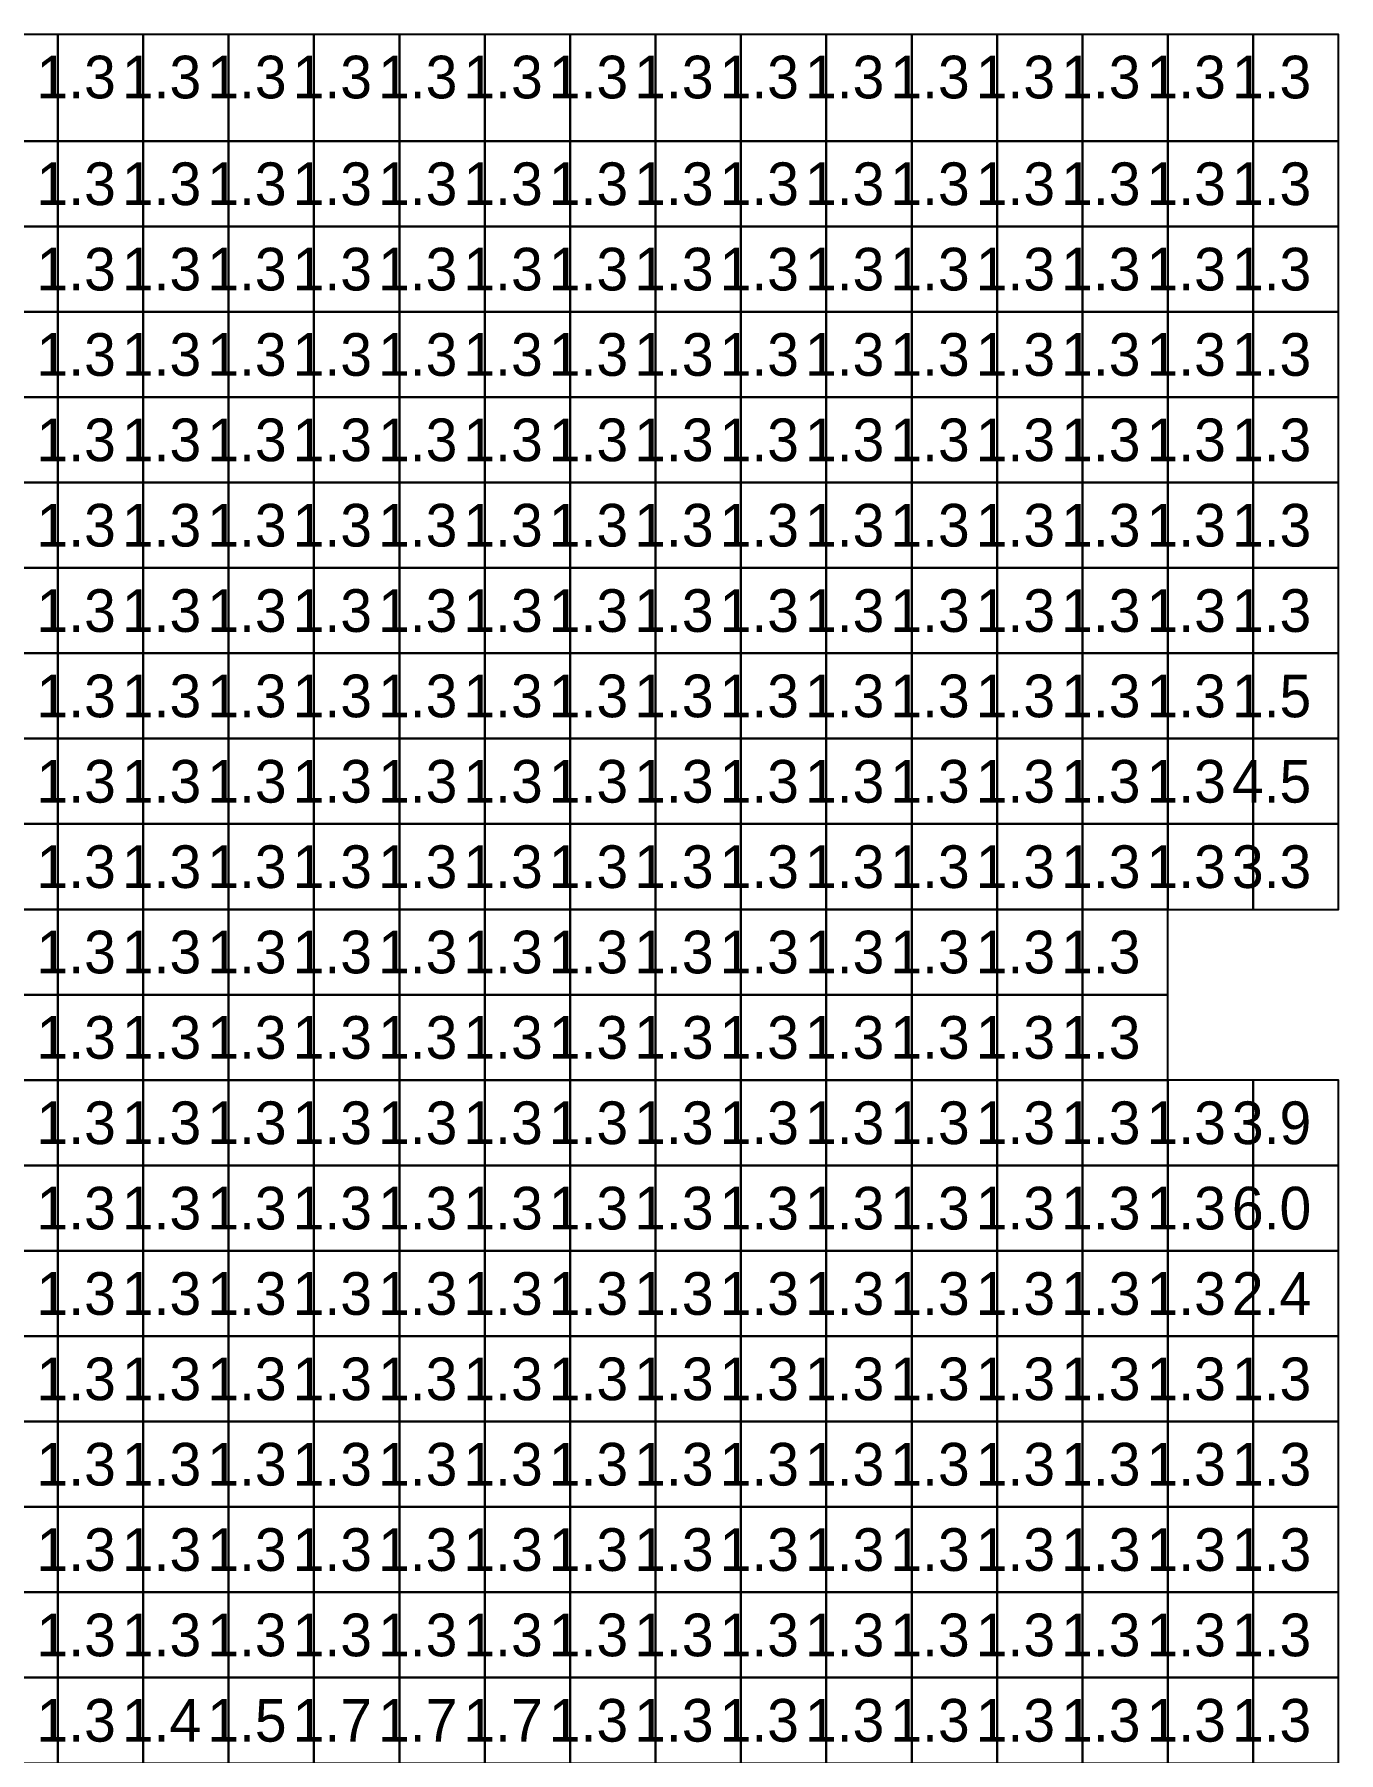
# Model space of a CAD drawing. Header units: metres. Extents: x -0.2 to 36.1, y -0.2 to 14.2.
# Drawn here: x 33.095 to 36.15, y 10.224 to 14.25 of the extents above; entities that cross this region are included whole.
import ezdxf

# ---------------------------------------------------------------- set-up
doc = ezdxf.new("R2010")
doc.units = ezdxf.units.M

msp = doc.modelspace()

# ---------------------------------------------------------------- linework, layer by layer
for points in [[(32.95, 14), (33.15, 14), (33.15, 14.25), (32.95, 14.25)], [(33.15, 14), (33.35, 14), (33.35, 14.25), (33.15, 14.25)], [(33.35, 14), (33.55, 14), (33.55, 14.25), (33.35, 14.25)], [(33.55, 14), (33.75, 14), (33.75, 14.25), (33.55, 14.25)], [(33.75, 14), (33.95, 14), (33.95, 14.25), (33.75, 14.25)], [(33.95, 14), (34.15, 14), (34.15, 14.25), (33.95, 14.25)], [(34.15, 14), (34.35, 14), (34.35, 14.25), (34.15, 14.25)], [(34.35, 14), (34.55, 14), (34.55, 14.25), (34.35, 14.25)], [(34.55, 14), (34.75, 14), (34.75, 14.25), (34.55, 14.25)], [(34.75, 14), (34.95, 14), (34.95, 14.25), (34.75, 14.25)], [(34.95, 14), (35.15, 14), (35.15, 14.25), (34.95, 14.25)], [(35.15, 14), (35.35, 14), (35.35, 14.25), (35.15, 14.25)], [(35.35, 14), (35.55, 14), (35.55, 14.25), (35.35, 14.25)], [(35.55, 14), (35.75, 14), (35.75, 14.25), (35.55, 14.25)], [(35.75, 14), (35.95, 14), (35.95, 14.25), (35.75, 14.25)], [(35.95, 14), (36.15, 14), (36.15, 14.25), (35.95, 14.25)], [(32.95, 13.8), (33.15, 13.8), (33.15, 14), (32.95, 14)], [(33.15, 13.8), (33.35, 13.8), (33.35, 14), (33.15, 14)], [(33.35, 13.8), (33.55, 13.8), (33.55, 14), (33.35, 14)], [(33.55, 13.8), (33.75, 13.8), (33.75, 14), (33.55, 14)], [(33.75, 13.8), (33.95, 13.8), (33.95, 14), (33.75, 14)], [(33.95, 13.8), (34.15, 13.8), (34.15, 14), (33.95, 14)], [(34.15, 13.8), (34.35, 13.8), (34.35, 14), (34.15, 14)], [(34.35, 13.8), (34.55, 13.8), (34.55, 14), (34.35, 14)], [(34.55, 13.8), (34.75, 13.8), (34.75, 14), (34.55, 14)], [(34.75, 13.8), (34.95, 13.8), (34.95, 14), (34.75, 14)], [(34.95, 13.8), (35.15, 13.8), (35.15, 14), (34.95, 14)], [(35.15, 13.8), (35.35, 13.8), (35.35, 14), (35.15, 14)], [(35.35, 13.8), (35.55, 13.8), (35.55, 14), (35.35, 14)], [(35.55, 13.8), (35.75, 13.8), (35.75, 14), (35.55, 14)], [(35.75, 13.8), (35.95, 13.8), (35.95, 14), (35.75, 14)], [(35.95, 13.8), (36.15, 13.8), (36.15, 14), (35.95, 14)], [(32.95, 13.6), (33.15, 13.6), (33.15, 13.8), (32.95, 13.8)], [(33.15, 13.6), (33.35, 13.6), (33.35, 13.8), (33.15, 13.8)], [(33.35, 13.6), (33.55, 13.6), (33.55, 13.8), (33.35, 13.8)], [(33.55, 13.6), (33.75, 13.6), (33.75, 13.8), (33.55, 13.8)], [(33.75, 13.6), (33.95, 13.6), (33.95, 13.8), (33.75, 13.8)], [(33.95, 13.6), (34.15, 13.6), (34.15, 13.8), (33.95, 13.8)], [(34.15, 13.6), (34.35, 13.6), (34.35, 13.8), (34.15, 13.8)], [(34.35, 13.6), (34.55, 13.6), (34.55, 13.8), (34.35, 13.8)], [(34.55, 13.6), (34.75, 13.6), (34.75, 13.8), (34.55, 13.8)], [(34.75, 13.6), (34.95, 13.6), (34.95, 13.8), (34.75, 13.8)], [(34.95, 13.6), (35.15, 13.6), (35.15, 13.8), (34.95, 13.8)], [(35.15, 13.6), (35.35, 13.6), (35.35, 13.8), (35.15, 13.8)], [(35.35, 13.6), (35.55, 13.6), (35.55, 13.8), (35.35, 13.8)], [(35.55, 13.6), (35.75, 13.6), (35.75, 13.8), (35.55, 13.8)], [(35.75, 13.6), (35.95, 13.6), (35.95, 13.8), (35.75, 13.8)], [(35.95, 13.6), (36.15, 13.6), (36.15, 13.8), (35.95, 13.8)], [(32.95, 13.4), (33.15, 13.4), (33.15, 13.6), (32.95, 13.6)], [(33.15, 13.4), (33.35, 13.4), (33.35, 13.6), (33.15, 13.6)], [(33.35, 13.4), (33.55, 13.4), (33.55, 13.6), (33.35, 13.6)], [(33.55, 13.4), (33.75, 13.4), (33.75, 13.6), (33.55, 13.6)], [(33.75, 13.4), (33.95, 13.4), (33.95, 13.6), (33.75, 13.6)], [(33.95, 13.4), (34.15, 13.4), (34.15, 13.6), (33.95, 13.6)], [(34.15, 13.4), (34.35, 13.4), (34.35, 13.6), (34.15, 13.6)], [(34.35, 13.4), (34.55, 13.4), (34.55, 13.6), (34.35, 13.6)], [(34.55, 13.4), (34.75, 13.4), (34.75, 13.6), (34.55, 13.6)], [(34.75, 13.4), (34.95, 13.4), (34.95, 13.6), (34.75, 13.6)], [(34.95, 13.4), (35.15, 13.4), (35.15, 13.6), (34.95, 13.6)], [(35.15, 13.4), (35.35, 13.4), (35.35, 13.6), (35.15, 13.6)], [(35.35, 13.4), (35.55, 13.4), (35.55, 13.6), (35.35, 13.6)], [(35.55, 13.4), (35.75, 13.4), (35.75, 13.6), (35.55, 13.6)], [(35.75, 13.4), (35.95, 13.4), (35.95, 13.6), (35.75, 13.6)], [(35.95, 13.4), (36.15, 13.4), (36.15, 13.6), (35.95, 13.6)], [(32.95, 13.2), (33.15, 13.2), (33.15, 13.4), (32.95, 13.4)], [(33.15, 13.2), (33.35, 13.2), (33.35, 13.4), (33.15, 13.4)], [(33.35, 13.2), (33.55, 13.2), (33.55, 13.4), (33.35, 13.4)], [(33.55, 13.2), (33.75, 13.2), (33.75, 13.4), (33.55, 13.4)], [(33.75, 13.2), (33.95, 13.2), (33.95, 13.4), (33.75, 13.4)], [(33.95, 13.2), (34.15, 13.2), (34.15, 13.4), (33.95, 13.4)], [(34.15, 13.2), (34.35, 13.2), (34.35, 13.4), (34.15, 13.4)], [(34.35, 13.2), (34.55, 13.2), (34.55, 13.4), (34.35, 13.4)], [(34.55, 13.2), (34.75, 13.2), (34.75, 13.4), (34.55, 13.4)], [(34.75, 13.2), (34.95, 13.2), (34.95, 13.4), (34.75, 13.4)], [(34.95, 13.2), (35.15, 13.2), (35.15, 13.4), (34.95, 13.4)], [(35.15, 13.2), (35.35, 13.2), (35.35, 13.4), (35.15, 13.4)], [(35.35, 13.2), (35.55, 13.2), (35.55, 13.4), (35.35, 13.4)], [(35.55, 13.2), (35.75, 13.2), (35.75, 13.4), (35.55, 13.4)], [(35.75, 13.2), (35.95, 13.2), (35.95, 13.4), (35.75, 13.4)], [(35.95, 13.2), (36.15, 13.2), (36.15, 13.4), (35.95, 13.4)], [(32.95, 13), (33.15, 13), (33.15, 13.2), (32.95, 13.2)], [(33.15, 13), (33.35, 13), (33.35, 13.2), (33.15, 13.2)], [(33.35, 13), (33.55, 13), (33.55, 13.2), (33.35, 13.2)], [(33.55, 13), (33.75, 13), (33.75, 13.2), (33.55, 13.2)], [(33.75, 13), (33.95, 13), (33.95, 13.2), (33.75, 13.2)], [(33.95, 13), (34.15, 13), (34.15, 13.2), (33.95, 13.2)], [(34.15, 13), (34.35, 13), (34.35, 13.2), (34.15, 13.2)], [(34.35, 13), (34.55, 13), (34.55, 13.2), (34.35, 13.2)], [(34.55, 13), (34.75, 13), (34.75, 13.2), (34.55, 13.2)], [(34.75, 13), (34.95, 13), (34.95, 13.2), (34.75, 13.2)], [(34.95, 13), (35.15, 13), (35.15, 13.2), (34.95, 13.2)], [(35.15, 13), (35.35, 13), (35.35, 13.2), (35.15, 13.2)], [(35.35, 13), (35.55, 13), (35.55, 13.2), (35.35, 13.2)], [(35.55, 13), (35.75, 13), (35.75, 13.2), (35.55, 13.2)], [(35.75, 13), (35.95, 13), (35.95, 13.2), (35.75, 13.2)], [(35.95, 13), (36.15, 13), (36.15, 13.2), (35.95, 13.2)], [(32.95, 12.8), (33.15, 12.8), (33.15, 13), (32.95, 13)], [(33.15, 12.8), (33.35, 12.8), (33.35, 13), (33.15, 13)], [(33.35, 12.8), (33.55, 12.8), (33.55, 13), (33.35, 13)], [(33.55, 12.8), (33.75, 12.8), (33.75, 13), (33.55, 13)], [(33.75, 12.8), (33.95, 12.8), (33.95, 13), (33.75, 13)], [(33.95, 12.8), (34.15, 12.8), (34.15, 13), (33.95, 13)], [(34.15, 12.8), (34.35, 12.8), (34.35, 13), (34.15, 13)], [(34.35, 12.8), (34.55, 12.8), (34.55, 13), (34.35, 13)], [(34.55, 12.8), (34.75, 12.8), (34.75, 13), (34.55, 13)], [(34.75, 12.8), (34.95, 12.8), (34.95, 13), (34.75, 13)], [(34.95, 12.8), (35.15, 12.8), (35.15, 13), (34.95, 13)], [(35.15, 12.8), (35.35, 12.8), (35.35, 13), (35.15, 13)], [(35.35, 12.8), (35.55, 12.8), (35.55, 13), (35.35, 13)], [(35.55, 12.8), (35.75, 12.8), (35.75, 13), (35.55, 13)], [(35.75, 12.8), (35.95, 12.8), (35.95, 13), (35.75, 13)], [(35.95, 12.8), (36.15, 12.8), (36.15, 13), (35.95, 13)], [(32.95, 12.6), (33.15, 12.6), (33.15, 12.8), (32.95, 12.8)], [(33.15, 12.6), (33.35, 12.6), (33.35, 12.8), (33.15, 12.8)], [(33.35, 12.6), (33.55, 12.6), (33.55, 12.8), (33.35, 12.8)], [(33.55, 12.6), (33.75, 12.6), (33.75, 12.8), (33.55, 12.8)], [(33.75, 12.6), (33.95, 12.6), (33.95, 12.8), (33.75, 12.8)], [(33.95, 12.6), (34.15, 12.6), (34.15, 12.8), (33.95, 12.8)], [(34.15, 12.6), (34.35, 12.6), (34.35, 12.8), (34.15, 12.8)], [(34.35, 12.6), (34.55, 12.6), (34.55, 12.8), (34.35, 12.8)], [(34.55, 12.6), (34.75, 12.6), (34.75, 12.8), (34.55, 12.8)], [(34.75, 12.6), (34.95, 12.6), (34.95, 12.8), (34.75, 12.8)], [(34.95, 12.6), (35.15, 12.6), (35.15, 12.8), (34.95, 12.8)], [(35.15, 12.6), (35.35, 12.6), (35.35, 12.8), (35.15, 12.8)], [(35.35, 12.6), (35.55, 12.6), (35.55, 12.8), (35.35, 12.8)], [(35.55, 12.6), (35.75, 12.6), (35.75, 12.8), (35.55, 12.8)], [(35.75, 12.6), (35.95, 12.6), (35.95, 12.8), (35.75, 12.8)], [(35.95, 12.6), (36.15, 12.6), (36.15, 12.8), (35.95, 12.8)], [(32.95, 12.4), (33.15, 12.4), (33.15, 12.6), (32.95, 12.6)], [(33.15, 12.4), (33.35, 12.4), (33.35, 12.6), (33.15, 12.6)], [(33.35, 12.4), (33.55, 12.4), (33.55, 12.6), (33.35, 12.6)], [(33.55, 12.4), (33.75, 12.4), (33.75, 12.6), (33.55, 12.6)], [(33.75, 12.4), (33.95, 12.4), (33.95, 12.6), (33.75, 12.6)], [(33.95, 12.4), (34.15, 12.4), (34.15, 12.6), (33.95, 12.6)], [(34.15, 12.4), (34.35, 12.4), (34.35, 12.6), (34.15, 12.6)], [(34.35, 12.4), (34.55, 12.4), (34.55, 12.6), (34.35, 12.6)], [(34.55, 12.4), (34.75, 12.4), (34.75, 12.6), (34.55, 12.6)], [(34.75, 12.4), (34.95, 12.4), (34.95, 12.6), (34.75, 12.6)], [(34.95, 12.4), (35.15, 12.4), (35.15, 12.6), (34.95, 12.6)], [(35.15, 12.4), (35.35, 12.4), (35.35, 12.6), (35.15, 12.6)], [(35.35, 12.4), (35.55, 12.4), (35.55, 12.6), (35.35, 12.6)], [(35.55, 12.4), (35.75, 12.4), (35.75, 12.6), (35.55, 12.6)], [(35.75, 12.4), (35.95, 12.4), (35.95, 12.6), (35.75, 12.6)], [(35.95, 12.4), (36.15, 12.4), (36.15, 12.6), (35.95, 12.6)], [(32.95, 12.2), (33.15, 12.2), (33.15, 12.4), (32.95, 12.4)], [(33.15, 12.2), (33.35, 12.2), (33.35, 12.4), (33.15, 12.4)], [(33.35, 12.2), (33.55, 12.2), (33.55, 12.4), (33.35, 12.4)], [(33.55, 12.2), (33.75, 12.2), (33.75, 12.4), (33.55, 12.4)], [(33.75, 12.2), (33.95, 12.2), (33.95, 12.4), (33.75, 12.4)], [(33.95, 12.2), (34.15, 12.2), (34.15, 12.4), (33.95, 12.4)], [(34.15, 12.2), (34.35, 12.2), (34.35, 12.4), (34.15, 12.4)], [(34.35, 12.2), (34.55, 12.2), (34.55, 12.4), (34.35, 12.4)], [(34.55, 12.2), (34.75, 12.2), (34.75, 12.4), (34.55, 12.4)], [(34.75, 12.2), (34.95, 12.2), (34.95, 12.4), (34.75, 12.4)], [(34.95, 12.2), (35.15, 12.2), (35.15, 12.4), (34.95, 12.4)], [(35.15, 12.2), (35.35, 12.2), (35.35, 12.4), (35.15, 12.4)], [(35.35, 12.2), (35.55, 12.2), (35.55, 12.4), (35.35, 12.4)], [(35.55, 12.2), (35.75, 12.2), (35.75, 12.4), (35.55, 12.4)], [(35.75, 12.2), (35.95, 12.2), (35.95, 12.4), (35.75, 12.4)], [(35.95, 12.2), (36.15, 12.2), (36.15, 12.4), (35.95, 12.4)], [(32.95, 12), (33.15, 12), (33.15, 12.2), (32.95, 12.2)], [(33.15, 12), (33.35, 12), (33.35, 12.2), (33.15, 12.2)], [(33.35, 12), (33.55, 12), (33.55, 12.2), (33.35, 12.2)], [(33.55, 12), (33.75, 12), (33.75, 12.2), (33.55, 12.2)], [(33.75, 12), (33.95, 12), (33.95, 12.2), (33.75, 12.2)], [(33.95, 12), (34.15, 12), (34.15, 12.2), (33.95, 12.2)], [(34.15, 12), (34.35, 12), (34.35, 12.2), (34.15, 12.2)], [(34.35, 12), (34.55, 12), (34.55, 12.2), (34.35, 12.2)], [(34.55, 12), (34.75, 12), (34.75, 12.2), (34.55, 12.2)], [(34.75, 12), (34.95, 12), (34.95, 12.2), (34.75, 12.2)], [(34.95, 12), (35.15, 12), (35.15, 12.2), (34.95, 12.2)], [(35.15, 12), (35.35, 12), (35.35, 12.2), (35.15, 12.2)], [(35.35, 12), (35.55, 12), (35.55, 12.2), (35.35, 12.2)], [(35.55, 12), (35.75, 12), (35.75, 12.2), (35.55, 12.2)], [(32.95, 11.8), (33.15, 11.8), (33.15, 12), (32.95, 12)], [(33.15, 11.8), (33.35, 11.8), (33.35, 12), (33.15, 12)], [(33.35, 11.8), (33.55, 11.8), (33.55, 12), (33.35, 12)], [(33.55, 11.8), (33.75, 11.8), (33.75, 12), (33.55, 12)], [(33.75, 11.8), (33.95, 11.8), (33.95, 12), (33.75, 12)], [(33.95, 11.8), (34.15, 11.8), (34.15, 12), (33.95, 12)], [(34.15, 11.8), (34.35, 11.8), (34.35, 12), (34.15, 12)], [(34.35, 11.8), (34.55, 11.8), (34.55, 12), (34.35, 12)], [(34.55, 11.8), (34.75, 11.8), (34.75, 12), (34.55, 12)], [(34.75, 11.8), (34.95, 11.8), (34.95, 12), (34.75, 12)], [(34.95, 11.8), (35.15, 11.8), (35.15, 12), (34.95, 12)], [(35.15, 11.8), (35.35, 11.8), (35.35, 12), (35.15, 12)], [(35.35, 11.8), (35.55, 11.8), (35.55, 12), (35.35, 12)], [(35.55, 11.8), (35.75, 11.8), (35.75, 12), (35.55, 12)], [(32.95, 11.6), (33.15, 11.6), (33.15, 11.8), (32.95, 11.8)], [(33.15, 11.6), (33.35, 11.6), (33.35, 11.8), (33.15, 11.8)], [(33.35, 11.6), (33.55, 11.6), (33.55, 11.8), (33.35, 11.8)], [(33.55, 11.6), (33.75, 11.6), (33.75, 11.8), (33.55, 11.8)], [(33.75, 11.6), (33.95, 11.6), (33.95, 11.8), (33.75, 11.8)], [(33.95, 11.6), (34.15, 11.6), (34.15, 11.8), (33.95, 11.8)], [(34.15, 11.6), (34.35, 11.6), (34.35, 11.8), (34.15, 11.8)], [(34.35, 11.6), (34.55, 11.6), (34.55, 11.8), (34.35, 11.8)], [(34.55, 11.6), (34.75, 11.6), (34.75, 11.8), (34.55, 11.8)], [(34.75, 11.6), (34.95, 11.6), (34.95, 11.8), (34.75, 11.8)], [(34.95, 11.6), (35.15, 11.6), (35.15, 11.8), (34.95, 11.8)], [(35.15, 11.6), (35.35, 11.6), (35.35, 11.8), (35.15, 11.8)], [(35.35, 11.6), (35.55, 11.6), (35.55, 11.8), (35.35, 11.8)], [(35.55, 11.6), (35.75, 11.6), (35.75, 11.8), (35.55, 11.8)], [(35.75, 11.6), (35.95, 11.6), (35.95, 11.8), (35.75, 11.8)], [(35.95, 11.6), (36.15, 11.6), (36.15, 11.8), (35.95, 11.8)], [(32.95, 11.4), (33.15, 11.4), (33.15, 11.6), (32.95, 11.6)], [(33.15, 11.4), (33.35, 11.4), (33.35, 11.6), (33.15, 11.6)], [(33.35, 11.4), (33.55, 11.4), (33.55, 11.6), (33.35, 11.6)], [(33.55, 11.4), (33.75, 11.4), (33.75, 11.6), (33.55, 11.6)], [(33.75, 11.4), (33.95, 11.4), (33.95, 11.6), (33.75, 11.6)], [(33.95, 11.4), (34.15, 11.4), (34.15, 11.6), (33.95, 11.6)], [(34.15, 11.4), (34.35, 11.4), (34.35, 11.6), (34.15, 11.6)], [(34.35, 11.4), (34.55, 11.4), (34.55, 11.6), (34.35, 11.6)], [(34.55, 11.4), (34.75, 11.4), (34.75, 11.6), (34.55, 11.6)], [(34.75, 11.4), (34.95, 11.4), (34.95, 11.6), (34.75, 11.6)], [(34.95, 11.4), (35.15, 11.4), (35.15, 11.6), (34.95, 11.6)], [(35.15, 11.4), (35.35, 11.4), (35.35, 11.6), (35.15, 11.6)], [(35.35, 11.4), (35.55, 11.4), (35.55, 11.6), (35.35, 11.6)], [(35.55, 11.4), (35.75, 11.4), (35.75, 11.6), (35.55, 11.6)], [(35.75, 11.4), (35.95, 11.4), (35.95, 11.6), (35.75, 11.6)], [(35.95, 11.4), (36.15, 11.4), (36.15, 11.6), (35.95, 11.6)], [(32.95, 11.2), (33.15, 11.2), (33.15, 11.4), (32.95, 11.4)], [(33.15, 11.2), (33.35, 11.2), (33.35, 11.4), (33.15, 11.4)], [(33.35, 11.2), (33.55, 11.2), (33.55, 11.4), (33.35, 11.4)], [(33.55, 11.2), (33.75, 11.2), (33.75, 11.4), (33.55, 11.4)], [(33.75, 11.2), (33.95, 11.2), (33.95, 11.4), (33.75, 11.4)], [(33.95, 11.2), (34.15, 11.2), (34.15, 11.4), (33.95, 11.4)], [(34.15, 11.2), (34.35, 11.2), (34.35, 11.4), (34.15, 11.4)], [(34.35, 11.2), (34.55, 11.2), (34.55, 11.4), (34.35, 11.4)], [(34.55, 11.2), (34.75, 11.2), (34.75, 11.4), (34.55, 11.4)], [(34.75, 11.2), (34.95, 11.2), (34.95, 11.4), (34.75, 11.4)], [(34.95, 11.2), (35.15, 11.2), (35.15, 11.4), (34.95, 11.4)], [(35.15, 11.2), (35.35, 11.2), (35.35, 11.4), (35.15, 11.4)], [(35.35, 11.2), (35.55, 11.2), (35.55, 11.4), (35.35, 11.4)], [(35.55, 11.2), (35.75, 11.2), (35.75, 11.4), (35.55, 11.4)], [(35.75, 11.2), (35.95, 11.2), (35.95, 11.4), (35.75, 11.4)], [(35.95, 11.2), (36.15, 11.2), (36.15, 11.4), (35.95, 11.4)], [(32.95, 11), (33.15, 11), (33.15, 11.2), (32.95, 11.2)], [(33.15, 11), (33.35, 11), (33.35, 11.2), (33.15, 11.2)], [(33.35, 11), (33.55, 11), (33.55, 11.2), (33.35, 11.2)], [(33.55, 11), (33.75, 11), (33.75, 11.2), (33.55, 11.2)], [(33.75, 11), (33.95, 11), (33.95, 11.2), (33.75, 11.2)], [(33.95, 11), (34.15, 11), (34.15, 11.2), (33.95, 11.2)], [(34.15, 11), (34.35, 11), (34.35, 11.2), (34.15, 11.2)], [(34.35, 11), (34.55, 11), (34.55, 11.2), (34.35, 11.2)], [(34.55, 11), (34.75, 11), (34.75, 11.2), (34.55, 11.2)], [(34.75, 11), (34.95, 11), (34.95, 11.2), (34.75, 11.2)], [(34.95, 11), (35.15, 11), (35.15, 11.2), (34.95, 11.2)], [(35.15, 11), (35.35, 11), (35.35, 11.2), (35.15, 11.2)], [(35.35, 11), (35.55, 11), (35.55, 11.2), (35.35, 11.2)], [(35.55, 11), (35.75, 11), (35.75, 11.2), (35.55, 11.2)], [(35.75, 11), (35.95, 11), (35.95, 11.2), (35.75, 11.2)], [(35.95, 11), (36.15, 11), (36.15, 11.2), (35.95, 11.2)], [(32.95, 10.8), (33.15, 10.8), (33.15, 11), (32.95, 11)], [(33.15, 10.8), (33.35, 10.8), (33.35, 11), (33.15, 11)], [(33.35, 10.8), (33.55, 10.8), (33.55, 11), (33.35, 11)], [(33.55, 10.8), (33.75, 10.8), (33.75, 11), (33.55, 11)], [(33.75, 10.8), (33.95, 10.8), (33.95, 11), (33.75, 11)], [(33.95, 10.8), (34.15, 10.8), (34.15, 11), (33.95, 11)], [(34.15, 10.8), (34.35, 10.8), (34.35, 11), (34.15, 11)], [(34.35, 10.8), (34.55, 10.8), (34.55, 11), (34.35, 11)], [(34.55, 10.8), (34.75, 10.8), (34.75, 11), (34.55, 11)], [(34.75, 10.8), (34.95, 10.8), (34.95, 11), (34.75, 11)], [(34.95, 10.8), (35.15, 10.8), (35.15, 11), (34.95, 11)], [(35.15, 10.8), (35.35, 10.8), (35.35, 11), (35.15, 11)], [(35.35, 10.8), (35.55, 10.8), (35.55, 11), (35.35, 11)], [(35.55, 10.8), (35.75, 10.8), (35.75, 11), (35.55, 11)], [(35.75, 10.8), (35.95, 10.8), (35.95, 11), (35.75, 11)], [(35.95, 10.8), (36.15, 10.8), (36.15, 11), (35.95, 11)], [(32.95, 10.6), (33.15, 10.6), (33.15, 10.8), (32.95, 10.8)], [(33.15, 10.6), (33.35, 10.6), (33.35, 10.8), (33.15, 10.8)], [(33.35, 10.6), (33.55, 10.6), (33.55, 10.8), (33.35, 10.8)], [(33.55, 10.6), (33.75, 10.6), (33.75, 10.8), (33.55, 10.8)], [(33.75, 10.6), (33.95, 10.6), (33.95, 10.8), (33.75, 10.8)], [(33.95, 10.6), (34.15, 10.6), (34.15, 10.8), (33.95, 10.8)], [(34.15, 10.6), (34.35, 10.6), (34.35, 10.8), (34.15, 10.8)], [(34.35, 10.6), (34.55, 10.6), (34.55, 10.8), (34.35, 10.8)], [(34.55, 10.6), (34.75, 10.6), (34.75, 10.8), (34.55, 10.8)], [(34.75, 10.6), (34.95, 10.6), (34.95, 10.8), (34.75, 10.8)], [(34.95, 10.6), (35.15, 10.6), (35.15, 10.8), (34.95, 10.8)], [(35.15, 10.6), (35.35, 10.6), (35.35, 10.8), (35.15, 10.8)], [(35.35, 10.6), (35.55, 10.6), (35.55, 10.8), (35.35, 10.8)], [(35.55, 10.6), (35.75, 10.6), (35.75, 10.8), (35.55, 10.8)], [(35.75, 10.6), (35.95, 10.6), (35.95, 10.8), (35.75, 10.8)], [(35.95, 10.6), (36.15, 10.6), (36.15, 10.8), (35.95, 10.8)], [(32.95, 10.4), (33.15, 10.4), (33.15, 10.6), (32.95, 10.6)], [(33.15, 10.4), (33.35, 10.4), (33.35, 10.6), (33.15, 10.6)], [(33.35, 10.4), (33.55, 10.4), (33.55, 10.6), (33.35, 10.6)], [(33.55, 10.4), (33.75, 10.4), (33.75, 10.6), (33.55, 10.6)], [(33.75, 10.4), (33.95, 10.4), (33.95, 10.6), (33.75, 10.6)], [(33.95, 10.4), (34.15, 10.4), (34.15, 10.6), (33.95, 10.6)], [(34.15, 10.4), (34.35, 10.4), (34.35, 10.6), (34.15, 10.6)], [(34.35, 10.4), (34.55, 10.4), (34.55, 10.6), (34.35, 10.6)], [(34.55, 10.4), (34.75, 10.4), (34.75, 10.6), (34.55, 10.6)], [(34.75, 10.4), (34.95, 10.4), (34.95, 10.6), (34.75, 10.6)], [(34.95, 10.4), (35.15, 10.4), (35.15, 10.6), (34.95, 10.6)], [(35.15, 10.4), (35.35, 10.4), (35.35, 10.6), (35.15, 10.6)], [(35.35, 10.4), (35.55, 10.4), (35.55, 10.6), (35.35, 10.6)], [(35.55, 10.4), (35.75, 10.4), (35.75, 10.6), (35.55, 10.6)], [(35.75, 10.4), (35.95, 10.4), (35.95, 10.6), (35.75, 10.6)], [(35.95, 10.4), (36.15, 10.4), (36.15, 10.6), (35.95, 10.6)], [(32.95, 10.2), (33.15, 10.2), (33.15, 10.4), (32.95, 10.4)], [(33.15, 10.2), (33.35, 10.2), (33.35, 10.4), (33.15, 10.4)], [(33.35, 10.2), (33.55, 10.2), (33.55, 10.4), (33.35, 10.4)], [(33.55, 10.2), (33.75, 10.2), (33.75, 10.4), (33.55, 10.4)], [(33.75, 10.2), (33.95, 10.2), (33.95, 10.4), (33.75, 10.4)], [(33.95, 10.2), (34.15, 10.2), (34.15, 10.4), (33.95, 10.4)], [(34.15, 10.2), (34.35, 10.2), (34.35, 10.4), (34.15, 10.4)], [(34.35, 10.2), (34.55, 10.2), (34.55, 10.4), (34.35, 10.4)], [(34.55, 10.2), (34.75, 10.2), (34.75, 10.4), (34.55, 10.4)], [(34.75, 10.2), (34.95, 10.2), (34.95, 10.4), (34.75, 10.4)], [(34.95, 10.2), (35.15, 10.2), (35.15, 10.4), (34.95, 10.4)], [(35.15, 10.2), (35.35, 10.2), (35.35, 10.4), (35.15, 10.4)], [(35.35, 10.2), (35.55, 10.2), (35.55, 10.4), (35.35, 10.4)], [(35.55, 10.2), (35.75, 10.2), (35.75, 10.4), (35.55, 10.4)], [(35.75, 10.2), (35.95, 10.2), (35.95, 10.4), (35.75, 10.4)], [(35.95, 10.2), (36.15, 10.2), (36.15, 10.4), (35.95, 10.4)]]:
    msp.add_3dface(points)

# ---------------------------------------------------------------- texts
at = {"layer": 'TEXT_LAYER'}
for s, p in [('1.3', (33.1, 14.1)), ('1.3', (33.3, 14.1)), ('1.3', (33.5, 14.1)), ('1.3', (33.7, 14.1)), ('1.3', (33.9, 14.1)), ('1.3', (34.1, 14.1)), ('1.3', (34.3, 14.1)), ('1.3', (34.5, 14.1)), ('1.3', (34.7, 14.1)), ('1.3', (34.9, 14.1)), ('1.3', (35.1, 14.1)), ('1.3', (35.3, 14.1)), ('1.3', (35.5, 14.1)), ('1.3', (35.7, 14.1)), ('1.3', (35.9, 14.1)), ('1.3', (33.1, 13.85)), ('1.3', (33.3, 13.85)), ('1.3', (33.5, 13.85)), ('1.3', (33.7, 13.85)), ('1.3', (33.9, 13.85)), ('1.3', (34.1, 13.85)), ('1.3', (34.3, 13.85)), ('1.3', (34.5, 13.85)), ('1.3', (34.7, 13.85)), ('1.3', (34.9, 13.85)), ('1.3', (35.1, 13.85)), ('1.3', (35.3, 13.85)), ('1.3', (35.5, 13.85)), ('1.3', (35.7, 13.85)), ('1.3', (35.9, 13.85)), ('1.3', (33.1, 13.65)), ('1.3', (33.3, 13.65)), ('1.3', (33.5, 13.65)), ('1.3', (33.7, 13.65)), ('1.3', (33.9, 13.65)), ('1.3', (34.1, 13.65)), ('1.3', (34.3, 13.65)), ('1.3', (34.5, 13.65)), ('1.3', (34.7, 13.65)), ('1.3', (34.9, 13.65)), ('1.3', (35.1, 13.65)), ('1.3', (35.3, 13.65)), ('1.3', (35.5, 13.65)), ('1.3', (35.7, 13.65)), ('1.3', (35.9, 13.65)), ('1.3', (33.1, 13.45)), ('1.3', (33.3, 13.45)), ('1.3', (33.5, 13.45)), ('1.3', (33.7, 13.45)), ('1.3', (33.9, 13.45)), ('1.3', (34.1, 13.45)), ('1.3', (34.3, 13.45)), ('1.3', (34.5, 13.45)), ('1.3', (34.7, 13.45)), ('1.3', (34.9, 13.45)), ('1.3', (35.1, 13.45)), ('1.3', (35.3, 13.45)), ('1.3', (35.5, 13.45)), ('1.3', (35.7, 13.45)), ('1.3', (35.9, 13.45)), ('1.3', (33.1, 13.25)), ('1.3', (33.3, 13.25)), ('1.3', (33.5, 13.25)), ('1.3', (33.7, 13.25)), ('1.3', (33.9, 13.25)), ('1.3', (34.1, 13.25)), ('1.3', (34.3, 13.25)), ('1.3', (34.5, 13.25)), ('1.3', (34.7, 13.25)), ('1.3', (34.9, 13.25)), ('1.3', (35.1, 13.25)), ('1.3', (35.3, 13.25)), ('1.3', (35.5, 13.25)), ('1.3', (35.7, 13.25)), ('1.3', (35.9, 13.25)), ('1.3', (33.1, 13.05)), ('1.3', (33.3, 13.05)), ('1.3', (33.5, 13.05)), ('1.3', (33.7, 13.05)), ('1.3', (33.9, 13.05)), ('1.3', (34.1, 13.05)), ('1.3', (34.3, 13.05)), ('1.3', (34.5, 13.05)), ('1.3', (34.7, 13.05)), ('1.3', (34.9, 13.05)), ('1.3', (35.1, 13.05)), ('1.3', (35.3, 13.05)), ('1.3', (35.5, 13.05)), ('1.3', (35.7, 13.05)), ('1.3', (35.9, 13.05)), ('1.3', (33.1, 12.85)), ('1.3', (33.3, 12.85)), ('1.3', (33.5, 12.85)), ('1.3', (33.7, 12.85)), ('1.3', (33.9, 12.85)), ('1.3', (34.1, 12.85)), ('1.3', (34.3, 12.85)), ('1.3', (34.5, 12.85)), ('1.3', (34.7, 12.85)), ('1.3', (34.9, 12.85)), ('1.3', (35.1, 12.85)), ('1.3', (35.3, 12.85)), ('1.3', (35.5, 12.85)), ('1.3', (35.7, 12.85)), ('1.3', (35.9, 12.85)), ('1.3', (33.1, 12.65)), ('1.3', (33.3, 12.65)), ('1.3', (33.5, 12.65)), ('1.3', (33.7, 12.65)), ('1.3', (33.9, 12.65)), ('1.3', (34.1, 12.65)), ('1.3', (34.3, 12.65)), ('1.3', (34.5, 12.65)), ('1.3', (34.7, 12.65)), ('1.3', (34.9, 12.65)), ('1.3', (35.1, 12.65)), ('1.3', (35.3, 12.65)), ('1.3', (35.5, 12.65)), ('1.3', (35.7, 12.65)), ('1.5', (35.9, 12.65)), ('1.3', (33.1, 12.45)), ('1.3', (33.3, 12.45)), ('1.3', (33.5, 12.45)), ('1.3', (33.7, 12.45)), ('1.3', (33.9, 12.45)), ('1.3', (34.1, 12.45)), ('1.3', (34.3, 12.45)), ('1.3', (34.5, 12.45)), ('1.3', (34.7, 12.45)), ('1.3', (34.9, 12.45)), ('1.3', (35.1, 12.45)), ('1.3', (35.3, 12.45)), ('1.3', (35.5, 12.45)), ('1.3', (35.7, 12.45)), ('4.5', (35.9, 12.45)), ('1.3', (33.1, 12.25)), ('1.3', (33.3, 12.25)), ('1.3', (33.5, 12.25)), ('1.3', (33.7, 12.25)), ('1.3', (33.9, 12.25)), ('1.3', (34.1, 12.25)), ('1.3', (34.3, 12.25)), ('1.3', (34.5, 12.25)), ('1.3', (34.7, 12.25)), ('1.3', (34.9, 12.25)), ('1.3', (35.1, 12.25)), ('1.3', (35.3, 12.25)), ('1.3', (35.5, 12.25)), ('1.3', (35.7, 12.25)), ('3.3', (35.9, 12.25)), ('1.3', (33.1, 12.05)), ('1.3', (33.3, 12.05)), ('1.3', (33.5, 12.05)), ('1.3', (33.7, 12.05)), ('1.3', (33.9, 12.05)), ('1.3', (34.1, 12.05)), ('1.3', (34.3, 12.05)), ('1.3', (34.5, 12.05)), ('1.3', (34.7, 12.05)), ('1.3', (34.9, 12.05)), ('1.3', (35.1, 12.05)), ('1.3', (35.3, 12.05)), ('1.3', (35.5, 12.05)), ('1.3', (33.1, 11.85)), ('1.3', (33.3, 11.85)), ('1.3', (33.5, 11.85)), ('1.3', (33.7, 11.85)), ('1.3', (33.9, 11.85)), ('1.3', (34.1, 11.85)), ('1.3', (34.3, 11.85)), ('1.3', (34.5, 11.85)), ('1.3', (34.7, 11.85)), ('1.3', (34.9, 11.85)), ('1.3', (35.1, 11.85)), ('1.3', (35.3, 11.85)), ('1.3', (35.5, 11.85)), ('1.3', (33.1, 11.65)), ('1.3', (33.3, 11.65)), ('1.3', (33.5, 11.65)), ('1.3', (33.7, 11.65)), ('1.3', (33.9, 11.65)), ('1.3', (34.1, 11.65)), ('1.3', (34.3, 11.65)), ('1.3', (34.5, 11.65)), ('1.3', (34.7, 11.65)), ('1.3', (34.9, 11.65)), ('1.3', (35.1, 11.65)), ('1.3', (35.3, 11.65)), ('1.3', (35.5, 11.65)), ('1.3', (35.7, 11.65)), ('3.9', (35.9, 11.65)), ('1.3', (33.1, 11.45)), ('1.3', (33.3, 11.45)), ('1.3', (33.5, 11.45)), ('1.3', (33.7, 11.45)), ('1.3', (33.9, 11.45)), ('1.3', (34.1, 11.45)), ('1.3', (34.3, 11.45)), ('1.3', (34.5, 11.45)), ('1.3', (34.7, 11.45)), ('1.3', (34.9, 11.45)), ('1.3', (35.1, 11.45)), ('1.3', (35.3, 11.45)), ('1.3', (35.5, 11.45)), ('1.3', (35.7, 11.45)), ('6.0', (35.9, 11.45)), ('1.3', (33.1, 11.25)), ('1.3', (33.3, 11.25)), ('1.3', (33.5, 11.25)), ('1.3', (33.7, 11.25)), ('1.3', (33.9, 11.25)), ('1.3', (34.1, 11.25)), ('1.3', (34.3, 11.25)), ('1.3', (34.5, 11.25)), ('1.3', (34.7, 11.25)), ('1.3', (34.9, 11.25)), ('1.3', (35.1, 11.25)), ('1.3', (35.3, 11.25)), ('1.3', (35.5, 11.25)), ('1.3', (35.7, 11.25)), ('2.4', (35.9, 11.25)), ('1.3', (33.1, 11.05)), ('1.3', (33.3, 11.05)), ('1.3', (33.5, 11.05)), ('1.3', (33.7, 11.05)), ('1.3', (33.9, 11.05)), ('1.3', (34.1, 11.05)), ('1.3', (34.3, 11.05)), ('1.3', (34.5, 11.05)), ('1.3', (34.7, 11.05)), ('1.3', (34.9, 11.05)), ('1.3', (35.1, 11.05)), ('1.3', (35.3, 11.05)), ('1.3', (35.5, 11.05)), ('1.3', (35.7, 11.05)), ('1.3', (35.9, 11.05)), ('1.3', (33.1, 10.85)), ('1.3', (33.3, 10.85)), ('1.3', (33.5, 10.85)), ('1.3', (33.7, 10.85)), ('1.3', (33.9, 10.85)), ('1.3', (34.1, 10.85)), ('1.3', (34.3, 10.85)), ('1.3', (34.5, 10.85)), ('1.3', (34.7, 10.85)), ('1.3', (34.9, 10.85)), ('1.3', (35.1, 10.85)), ('1.3', (35.3, 10.85)), ('1.3', (35.5, 10.85)), ('1.3', (35.7, 10.85)), ('1.3', (35.9, 10.85)), ('1.3', (33.1, 10.65)), ('1.3', (33.3, 10.65)), ('1.3', (33.5, 10.65)), ('1.3', (33.7, 10.65)), ('1.3', (33.9, 10.65)), ('1.3', (34.1, 10.65)), ('1.3', (34.3, 10.65)), ('1.3', (34.5, 10.65)), ('1.3', (34.7, 10.65)), ('1.3', (34.9, 10.65)), ('1.3', (35.1, 10.65)), ('1.3', (35.3, 10.65)), ('1.3', (35.5, 10.65)), ('1.3', (35.7, 10.65)), ('1.3', (35.9, 10.65)), ('1.3', (33.1, 10.45)), ('1.3', (33.3, 10.45)), ('1.3', (33.5, 10.45)), ('1.3', (33.7, 10.45)), ('1.3', (33.9, 10.45)), ('1.3', (34.1, 10.45)), ('1.3', (34.3, 10.45)), ('1.3', (34.5, 10.45)), ('1.3', (34.7, 10.45)), ('1.3', (34.9, 10.45)), ('1.3', (35.1, 10.45)), ('1.3', (35.3, 10.45)), ('1.3', (35.5, 10.45)), ('1.3', (35.7, 10.45)), ('1.3', (35.9, 10.45)), ('1.3', (33.1, 10.25)), ('1.4', (33.3, 10.25)), ('1.5', (33.5, 10.25)), ('1.7', (33.7, 10.25)), ('1.7', (33.9, 10.25)), ('1.7', (34.1, 10.25)), ('1.3', (34.3, 10.25)), ('1.3', (34.5, 10.25)), ('1.3', (34.7, 10.25)), ('1.3', (34.9, 10.25)), ('1.3', (35.1, 10.25)), ('1.3', (35.3, 10.25)), ('1.3', (35.5, 10.25)), ('1.3', (35.7, 10.25)), ('1.3', (35.9, 10.25))]:
    msp.add_text(s, height=0.1, dxfattribs=at).set_placement(p)

doc.saveas('drawing.dxf')
